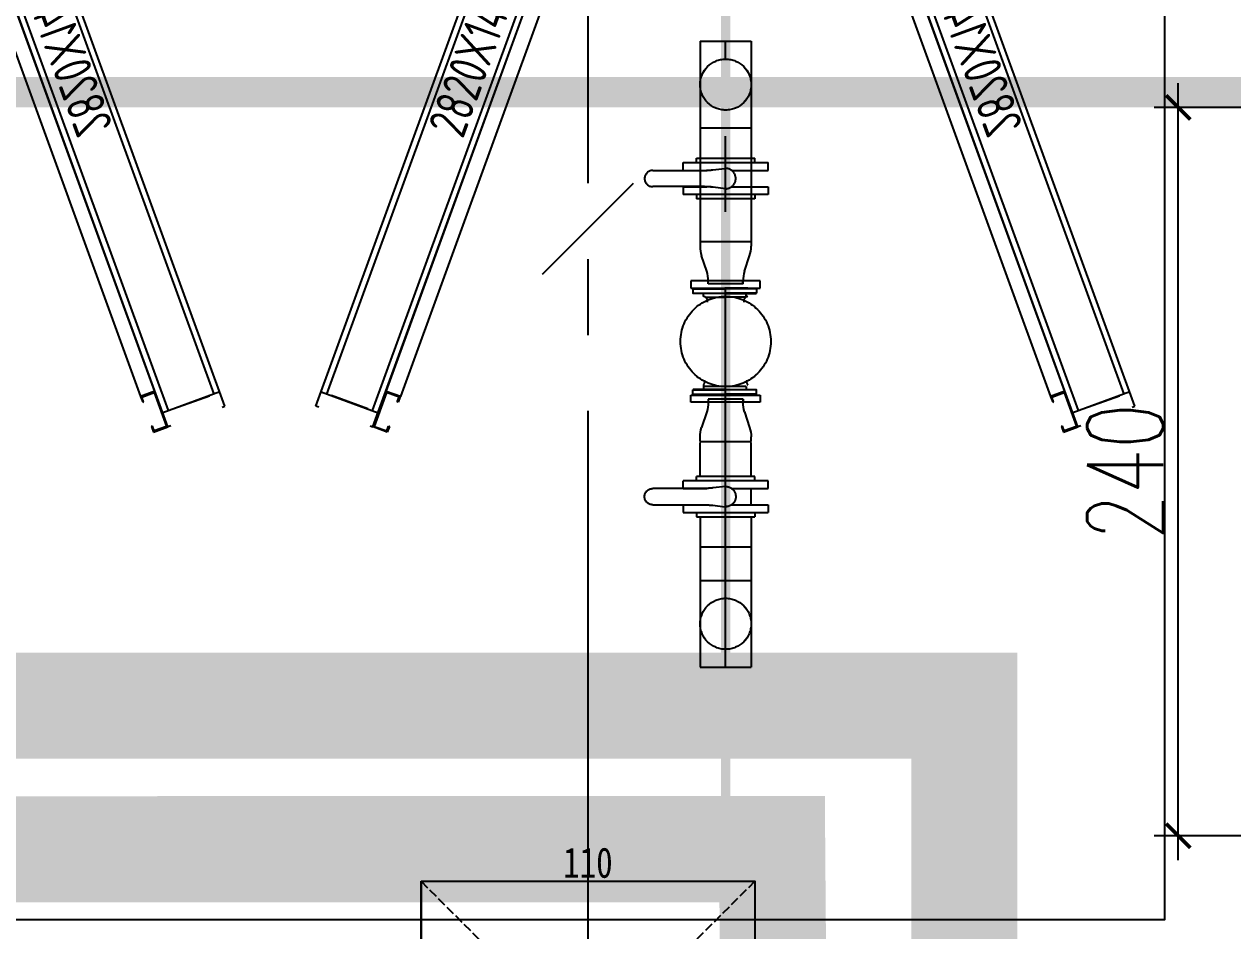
# Model space of a CAD drawing. Extents: x -3080 to 28500, y -1326 to 31609.
# Drawn here: x 12534.2 to 12932.5, y 38.7 to 337.4 of the extents above; entities that cross this region are included whole.
import ezdxf
from ezdxf.enums import TextEntityAlignment as Align

# ---------------------------------------------------------------- set-up
doc = ezdxf.new("R2010")
doc.units = 0
doc.header["$LTSCALE"] = 100
for name, pattern in [('188K-SM-03-F05-ARCH-PA-Y2257103$0$DASHED', [19.05, 12.7, -6.35]), ('188K-SM-03-F05-MECH-DCC-Y2257103$0$XFM1Q20-200k$0$CENTER', [2, 1.25, -0.25, 0.25, -0.25]), ('188K-SM-07-F10-MECH-CR PIPE-Y2257103$0$XFM1Q20-200k$0$CENTER', [2, 1.25, -0.25, 0.25, -0.25]), ('X-S-FAB-L05$0$COL-CEN-LIN', [3.25, 2.5, -0.25, 0.25, -0.25]), ('X-S-FAB-L05$0$HIDDEN', [0.4, 0.3, -0.1])]:
    doc.linetypes.add(name, pattern=pattern)
for name, color, linetype in [('0-xref', 8, 'Continuous'), ('188K-SM-03-F05-ARCH-PA-Y2257103$0$K-DIivder-3.5', 53, '188K-SM-03-F05-ARCH-PA-Y2257103$0$DASHED'), ('188K-SM-03-F05-MECH-DCC-Y2257103$0$00_AC_CHS_20℃', 3, 'Continuous'), ('188K-SM-03-F05-MECH-DCC-Y2257103$0$00_DCC', 7, 'Continuous'), ('188K-SM-03-F05-MECH-DCC-Y2257103$0$00_閥站分組', 1, 'Continuous'), ('188K-SM-07-F10-MECH-CR PIPE-Y2257103$0$00_AC_CHS_12℃', 4, 'Continuous'), ('188K-SM-07-F10-MECH-CR PIPE-Y2257103$0$00_AC_CHS_20℃', 3, 'Continuous'), ('188K-SM-07-F10-MECH-CR PIPE-Y2257103$0$00_DCC', 7, 'Continuous'), ('188K-SM-07-F10-MECH-CR PIPE-Y2257103$0$00_閥站分組', 1, 'Continuous'), ('X-S-FAB-L05$0$BEAM', 8, 'Continuous'), ('X-S-FAB-L05$0$BLOCK', 8, 'Continuous'), ('X-S-FAB-L05$0$CCL', 8, 'X-S-FAB-L05$0$COL-CEN-LIN'), ('X-S-FAB-L05$0$COL', 8, 'Continuous'), ('X-S-FAB-L05$0$S-鋼柱', 8, 'Continuous')]:
    doc.layers.add(name, color=color, linetype=linetype)
doc.layers.add('X-S-FAB-L05$0$XREF', color=8, linetype='Continuous', lineweight=0)
doc.styles.add('188K-SM-03-F05-MECH-DCC-Y2257103$0$XFM1Q20-200k$0$aa-txt', font='isocp.shx', dxfattribs={"bigfont": 'chineset.shx'})
doc.styles.add('188K-SM-07-F10-MECH-CR PIPE-Y2257103$0$XFM1Q20-200k$0$aa-txt', font='isocp.shx', dxfattribs={"bigfont": 'chineset.shx'})
doc.styles.add('X-S-FAB-L05$0$DIM', font='', dxfattribs={"width": 0.8})
doc.styles.add('X-S-FAB-L05$0$DimStyUse', font='romans.shx', dxfattribs={"width": 0.7})
doc.styles.get('X-S-FAB-L05$0$DIM').set_extended_font_data('MingLiU')
doc.dimstyles.new('X-S-FAB-L05$0$JJP_005_defpoint', dxfattribs={"dimtxt": 20, "dimasz": 0.5, "dimexe": 0.5, "dimexo": 0.5, "dimgap": 0.5, "dimtad": 1, "dimdsep": 46, "dimtxsty": 'X-S-FAB-L05$0$DIM', "dimblk": 'X-S-FAB-L05$0$_None', "dimcen": 10, "dimclrd": 256, "dimclre": 256, "dimclrt": 256, "dimadec": 0, "dimazin": 0, "dimtfac": 1, "dimtix": 1, "dimtmove": 2, "dimatfit": 3, "dimldrblk": 'X-S-FAB-L05$0$_None', "dimfxl": 0.5, "dimtolj": 1, "dimtzin": 0, "dimarcsym": 0})
doc.dimstyles.new('X-S-FAB-L05$0$SLASHM', dxfattribs={"dimtxt": 25, "dimasz": 8, "dimexe": 8, "dimexo": 0, "dimgap": 5, "dimtad": 1, "dimdsep": 46, "dimtxsty": 'X-S-FAB-L05$0$DimStyUse', "dimblk": 'X-S-FAB-L05$0$_ArchTick', "dimcen": 10, "dimdle": 8, "dimclrt": 2, "dimazin": 0, "dimtfac": 1, "dimtix": 1, "dimtmove": 2, "dimatfit": 3, "dimfxl": 10, "dimtolj": 1, "dimarcsym": 0})

# ---------------------------------------------------------------- blocks, each defined once
blk = doc.blocks.new('*D174')
at = {"layer": 'DefPoints', "lineweight": -2, "transparency": 16777216}
blk.add_line((0, 0), (110, 0), dxfattribs=at)
at = {"layer": 'DefPoints', "color": 0, "transparency": 16777216}
for p in [(0, 0), (110, 0), (110, 0)]:
    blk.add_point(p, dxfattribs=at)
at = {"layer": 'DefPoints', "transparency": 16777216, "insert": (55, 6.07), "char_height": 10, "attachment_point": 5, "style": 'X-S-FAB-L05$0$DIM'}
blk.add_mtext('\\A1;110', dxfattribs=at)
blk = doc.blocks.new('X-S-FAB-L05$0$_None')
blk = doc.blocks.new('*D175')
at = {"layer": 'DefPoints', "lineweight": -2, "transparency": 16777216}
blk.add_line((0, 0), (0, -110), dxfattribs=at)
at = {"layer": 'DefPoints', "color": 0, "transparency": 16777216}
for p in [(0, 0), (0, -110), (0, -110)]:
    blk.add_point(p, dxfattribs=at)
at = {"layer": 'DefPoints', "transparency": 16777216, "insert": (-6.07, -55), "char_height": 10, "attachment_point": 5, "rotation": 90, "style": 'X-S-FAB-L05$0$DIM'}
blk.add_mtext('\\A1;110', dxfattribs=at)
blk = doc.blocks.new('X-S-FAB-L05$0$SC1')
at = {"layer": 'DefPoints'}
blk.add_line((27924.99, 8342.12), (27954.99, 8312.12), dxfattribs=at)
blk = doc.blocks.new('X-S-FAB-L05$0$VC(C)')
at = {"layer": 'X-S-FAB-L05$0$S-鋼柱', "rotation": 90}
blk.add_blockref('X-S-FAB-L05$0$SC1', (21047.12, -27669.93), dxfattribs=at)
blk = doc.blocks.new('X-S-FAB-L05$0$_ArchTick')
at = {"color": 0, "linetype": 'ByBlock', "const_width": 0.15}
blk.add_lwpolyline([(-0.5, -0.5), (0.5, 0.5)], dxfattribs=at)
blk = doc.blocks.new('*D1701')
at = {"layer": 'DefPoints', "color": 0, "lineweight": -2, "transparency": 16777216}
for p, q in [((12914.55, 62), (12914.55, 318)), ((12965, 310), (12906.55, 310)), ((12965, 70), (12906.55, 70))]:
    blk.add_line(p, q, dxfattribs=at)
at = {"layer": 'DefPoints', "color": 0, "transparency": 16777216}
for p in [(12914.55, 310), (12965, 310), (12965, 70)]:
    blk.add_point(p, dxfattribs=at)
at = {"layer": 'DefPoints', "color": 0, "lineweight": -2, "transparency": 16777216, "xscale": 8, "yscale": 8, "zscale": 8}
for p, rotation in [((12914.55, 310), 90), ((12914.55, 70), 270)]:
    blk.add_blockref('X-S-FAB-L05$0$_ArchTick', p, dxfattribs=dict(at, rotation=rotation))
at = {"layer": 'DefPoints', "color": 2, "transparency": 16777216, "insert": (12897.05, 190), "char_height": 25, "attachment_point": 5, "rotation": 90, "style": 'X-S-FAB-L05$0$DimStyUse'}
blk.add_mtext('\\A1;240', dxfattribs=at)
blk = doc.blocks.new('188K-SM-03-F05-ARCH-PA-Y2257103')
at = {"layer": '188K-SM-03-F05-ARCH-PA-Y2257103$0$K-DIivder-3.5', "linetype": 'ByBlock', "ltscale": 2, "const_width": 10, "elevation": 0}
blk.add_lwpolyline([(13172.5, 315), (7830, 315)], dxfattribs=at)
blk = doc.blocks.new('188K-SM-03-F05-MECH-DCC-Y2257103$0$XFM1Q20-200k$0$R6-4')
at = {"layer": '188K-SM-03-F05-MECH-DCC-Y2257103$0$00_DCC', "color": 60}
for p, q in [((-5.72, 0), (-5.72, -1.01)), ((-5.72, 0), (5.72, 0)), ((5.72, 0), (5.72, -1.01)), ((-6.22, -4.15), (-7.91, -9.27)), ((6.22, -4.15), (7.91, -9.27)), ((-8.41, -13.97), (-8.41, -12.4)), ((8.41, -13.97), (-8.41, -13.97)), ((8.41, -13.97), (8.41, -12.4))]:
    blk.add_line(p, q, dxfattribs=at)
for centre, start, end in [((-15.72, -1.01), 341.7321, 0), ((15.72, -1.01), 180, 198.2679), ((1.59, -12.4), 161.7321, 180), ((-1.59, -12.4), 0, 18.2679)]:
    blk.add_arc(centre, 10, start, end, dxfattribs=at)
blk = doc.blocks.new('188K-SM-03-F05-MECH-DCC-Y2257103$0$XFM1Q20-200k$0$BV-150V-T1')
at = {"color": 0, "linetype": 'ByBlock'}
for p, q in [((-2.7, 13.97), (-5.24, 13.97)), ((-5.24, -13.97), (-5.24, 13.97)), ((2.7, 13.97), (5.24, 13.97)), ((5.24, 13.97), (5.24, -13.97)), ((-5.24, 9.6), (-6.67, 9.6)), ((-6.67, -9.6), (-6.67, 9.6)), ((5.24, 9.6), (6.67, 9.6)), ((6.67, 9.6), (6.67, -9.6)), ((-5.24, -9.6), (-6.67, -9.6)), ((2.7, -8.41), (-2.7, -8.41)), ((5.24, -9.6), (6.67, -9.6)), ((-2.7, -13.97), (-5.24, -13.97)), ((2.7, -13.97), (5.24, -13.97))]:
    blk.add_line(p, q, dxfattribs=at)
blk.add_lwpolyline([(-2.67, 7.5), (-2.67, 24.03, -1), (2.67, 24.03), (2.67, 7.68, 0.028765), (2.87, 4.24), (3.32, 0.29, -1.044614), (-3.34, 0), (-2.87, 4.06, 0.028765)], format="xyb", close=True, dxfattribs=at)
for points in [[(-2.7, 13.97), (-2.7, 6.15)], [(2.7, 13.97), (2.7, 6.33)], [(-2.7, -1.96), (-2.7, -13.97)], [(2.7, -1.96), (2.7, -13.97)]]:
    blk.add_lwpolyline(points, dxfattribs=at)
blk = doc.blocks.new('188K-SM-03-F05-MECH-DCC-Y2257103$0$DCC-閥站(出)')
at = {"layer": '188K-SM-03-F05-MECH-DCC-Y2257103$0$00_DCC', "color": 60, "linetype": '188K-SM-03-F05-MECH-DCC-Y2257103$0$XFM1Q20-200k$0$CENTER'}
for p, q in [((-8.41, 206.26, 0), (-8.41, 140.24, 0)), ((-8.41, 206.26, 0), (8.41, 206.26, 0)), ((0, 0), (0, 206.26, 0)), ((8.41, 206.26, 0), (8.41, 140.24, 0)), ((-8.41, 177.68, 0), (8.41, 177.68, 0)), ((-10.79, 124.72, 0), (-0.29, 124.72, 0)), ((-10.79, 124.72, 0), (-10.79, 123.22, 0)), ((-7.84, 124.92, 0), (-0.29, 124.92, 0)), ((-7.84, 124.72, 0), (-7.84, 124.92, 0)), ((7.26, 124.92, 0), (-0.29, 124.92, 0)), ((10.21, 124.72, 0), (-0.29, 124.72, 0)), ((7.26, 124.72, 0), (7.26, 124.92, 0)), ((10.21, 124.72, 0), (10.21, 123.22, 0)), ((-10.79, 123.22, 0), (-0.29, 123.22, 0)), ((-10.69, 123.12, 0), (-10.79, 123.22, 0)), ((-0.29, 123.12, 0), (-10.69, 123.12, 0)), ((-7.29, 122.11, 0), (-7.29, 122.92, 0)), ((-6.69, 121.93, 0), (-0.29, 121.93, 0)), ((10.21, 123.22, 0), (-0.29, 123.22, 0)), ((-0.29, 123.12, 0), (10.11, 123.12, 0)), ((6.71, 121.93, 0), (-0.29, 121.93, 0)), ((6.71, 121.93, 0), (6.71, 122.92, 0)), ((10.11, 123.12, 0), (10.21, 123.22, 0)), ((-7.29, 93.01, 0), (-7.29, 91.72, 0)), ((6.71, 92.52, 0), (-7.29, 92.52, 0)), ((6.71, 92.52, 0), (6.71, 91.72, 0)), ((-10.69, 91.52, 0), (-10.79, 91.42, 0)), ((-10.79, 91.42, 0), (-0.29, 91.42, 0)), ((-10.79, 89.92, 0), (-10.79, 91.42, 0)), ((-10.79, 89.92, 0), (-0.29, 89.92, 0)), ((-0.29, 91.52, 0), (-10.69, 91.52, 0)), ((-7.84, 89.92, 0), (-7.84, 89.72, 0)), ((-7.84, 89.72, 0), (-0.29, 89.72, 0)), ((-0.29, 91.52, 0), (10.11, 91.52, 0)), ((10.21, 91.42, 0), (-0.29, 91.42, 0)), ((10.21, 89.92, 0), (-0.29, 89.92, 0)), ((7.26, 89.72, 0), (-0.29, 89.72, 0)), ((7.26, 89.92, 0), (7.26, 89.72, 0)), ((10.11, 91.52, 0), (10.21, 91.42, 0)), ((10.21, 89.92, 0), (10.21, 91.42, 0)), ((-8.41, 62.58, 0), (-8.41, 74.04, 0)), ((8.41, 62.58, 0), (8.41, 74.04, 0)), ((-8.41, 49.53, 0), (-8.41, 0, 0)), ((8.41, 49.53, 0), (8.41, 0, 0)), ((8.4, 39.53, 0), (-8.4, 39.53, 0)), ((-8.41, 28.57, 0), (8.41, 28.57, 0)), ((-8.41, 0, 0), (8.41, 0, 0))]:
    blk.add_line(p, q, dxfattribs=at)
at = {"layer": '188K-SM-03-F05-MECH-DCC-Y2257103$0$00_DCC', "color": 60, "linetype": '188K-SM-03-F05-MECH-DCC-Y2257103$0$XFM1Q20-200k$0$CENTER', "elevation": 0}
for points in [[(-11.43, 124.92), (11.43, 124.92), (11.43, 127.3), (-11.43, 127.3)], [(-11.43, 89.67), (11.43, 89.67), (11.43, 87.29), (-11.43, 87.29)]]:
    blk.add_lwpolyline(points, close=True, dxfattribs=at)
at = {"layer": '188K-SM-03-F05-MECH-DCC-Y2257103$0$00_DCC', "color": 60, "linetype": '188K-SM-03-F05-MECH-DCC-Y2257103$0$XFM1Q20-200k$0$CENTER'}
for centre, radius in [((0, 191.97, 0), 8.41), ((0, 107.32, 0), 14.88), ((0, 14.29, 0), 8.41)]:
    blk.add_circle(centre, radius, dxfattribs=at)
for centre, radius, start, end in [((-7.49, 122.92, 0), 0.2, 0, 90), ((-7.41, 120.62, 0), 1.5, 45, 85.3609), ((-7.46, 120.67, 0), 1.5, 345, 45), ((7.46, 120.67, 0), 1.5, 135, 195), ((7.41, 120.62, 0), 1.5, 94.6391, 135), ((6.91, 122.92, 0), 0.2, 90, 180), ((-7.49, 91.72, 0), 0.2, 270, 0), ((-8.4, 94.02, 0), 1.5, 317.6297, 21.3232), ((6.91, 91.72, 0), 0.2, 180, 270), ((8.4, 94.02, 0), 1.5, 158.6768, 222.3703)]:
    blk.add_arc(centre, radius, start, end, dxfattribs=at)
for name, p, rotation in [('188K-SM-03-F05-MECH-DCC-Y2257103$0$XFM1Q20-200k$0$BV-150V-T1', (0, 161.01, 0), 90), ('188K-SM-03-F05-MECH-DCC-Y2257103$0$XFM1Q20-200k$0$R6-4', (0, 126.3, 0), 180)]:
    blk.add_blockref(name, p, dxfattribs=dict(at, rotation=rotation))
at = {"layer": '188K-SM-03-F05-MECH-DCC-Y2257103$0$00_DCC', "color": 60, "linetype": '188K-SM-03-F05-MECH-DCC-Y2257103$0$XFM1Q20-200k$0$CENTER', "xscale": -1}
blk.add_blockref('188K-SM-03-F05-MECH-DCC-Y2257103$0$XFM1Q20-200k$0$R6-4', (0, 88.29, 0), dxfattribs=at)
at = {"layer": '188K-SM-03-F05-MECH-DCC-Y2257103$0$00_DCC', "color": 60, "linetype": '188K-SM-03-F05-MECH-DCC-Y2257103$0$XFM1Q20-200k$0$CENTER', "xscale": -1, "rotation": 90}
blk.add_blockref('188K-SM-03-F05-MECH-DCC-Y2257103$0$XFM1Q20-200k$0$BV-150V-T1', (0, 56.2, 0), dxfattribs=at)
blk = doc.blocks.new('188K-SM-03-F05-MECH-DCC-Y2257103$0$DCC-2_2.82x1.4')
at = {"layer": '188K-SM-03-F05-MECH-DCC-Y2257103$0$00_DCC', "color": 4}
for p, q in [((0, 25.01), (263, 25.11)), ((0, 24.01), (0, 25.01)), ((5, 25.01), (5, 5.01)), ((5, 25.01), (5, 5.01)), ((5, 23.01), (259, 23.11)), ((5, 8.61), (5, 21.41)), ((0, 6.01), (0, 5.01)), ((5, 7.01), (259, 7.11))]:
    blk.add_line(p, q, dxfattribs=at)
at = {"layer": '188K-SM-03-F05-MECH-DCC-Y2257103$0$00_DCC', "color": 24}
blk.add_line((0, 5.01), (282, 5.11), dxfattribs=at)
at = {"layer": '188K-SM-03-F05-MECH-DCC-Y2257103$0$00_DCC'}
for p, q in [((0, 0), (0, 5)), ((0, 5), (12.5, 5)), ((12.18, 4.68), (0.32, 4.68)), ((0.32, 4.68), (0.32, 0.32)), ((12.18, 0.32), (12.18, 4.68)), ((12.5, 5), (12.5, 0)), ((12.5, -0.05), (12.5, 4.95)), ((2, 0), (0, 0)), ((0.32, 0.32), (2, 0.32)), ((2, 0.32), (2, 0)), ((10.5, 0), (10.5, 0.32)), ((10.5, 0.32), (12.18, 0.32)), ((12.5, 0), (10.5, 0))]:
    blk.add_line(p, q, dxfattribs=at)
at = {"layer": '188K-SM-03-F05-MECH-DCC-Y2257103$0$00_DCC', "color": 3}
for p, q in [((12.5, 4.95), (269.5, 5.11)), ((269.5, 0.11), (12.5, -0.05))]:
    blk.add_line(p, q, dxfattribs=at)
at = {"layer": '188K-SM-03-F05-MECH-DCC-Y2257103$0$00_DCC'}
blk.add_lwpolyline([(2, -0.16), (2, 0)], dxfattribs=at)
at = {"layer": '188K-SM-03-F05-MECH-DCC-Y2257103$0$00_DCC', "color": 4, "style": '188K-SM-03-F05-MECH-DCC-Y2257103$0$XFM1Q20-200k$0$aa-txt', "width": 0.8}
blk.add_text('2820X1400', height=12.5, rotation=360, dxfattribs=at).set_placement((127.55, 15.83), align=Align.MIDDLE)
blk = doc.blocks.new('188K-SM-03-F05-MECH-DCC-Y2257103')
at = {"layer": '188K-SM-03-F05-MECH-DCC-Y2257103$0$00_AC_CHS_20℃', "ltscale": 1000, "const_width": 3, "elevation": 0}
blk.add_lwpolyline([(12765.39, 100.07), (12765.39, 491.08)], dxfattribs=at)
at = {"layer": '188K-SM-03-F05-MECH-DCC-Y2257103$0$00_閥站分組', "ltscale": 1000, "elevation": 0}
blk.add_lwpolyline([(12323.97, 567.1), (12910.05, 567.1), (12910.05, 42.34), (12323.97, 42.34)], close=True, dxfattribs=at)
at = {"layer": '188K-SM-03-F05-MECH-DCC-Y2257103$0$00_DCC', "xscale": -1, "rotation": 290.021059431338}
for p in [(12576.88, 202.99), (12876.77, 202.99)]:
    blk.add_blockref('188K-SM-03-F05-MECH-DCC-Y2257103$0$DCC-2_2.82x1.4', p, dxfattribs=at)
at = {"layer": '188K-SM-03-F05-MECH-DCC-Y2257103$0$00_DCC', "rotation": 69.978940568662}
blk.add_blockref('188K-SM-03-F05-MECH-DCC-Y2257103$0$DCC-2_2.82x1.4', (12653.88, 202.99), dxfattribs=at)
at = {"layer": '188K-SM-03-F05-MECH-DCC-Y2257103$0$00_DCC', "color": 4}
blk.add_blockref('188K-SM-03-F05-MECH-DCC-Y2257103$0$DCC-閥站(出)', (12765.39, 125.55, 0), dxfattribs=at)
blk = doc.blocks.new('188K-SM-07-F10-MECH-CR PIPE-Y2257103$0$XFM1Q20-200k$0$R6-4')
at = {"layer": '188K-SM-07-F10-MECH-CR PIPE-Y2257103$0$00_DCC', "color": 60}
for p, q in [((-5.72, 0), (-5.72, -1.01)), ((-5.72, 0), (5.72, 0)), ((5.72, 0), (5.72, -1.01)), ((-6.22, -4.15), (-7.91, -9.27)), ((6.22, -4.15), (7.91, -9.27)), ((-8.41, -13.97), (-8.41, -12.4)), ((8.41, -13.97), (-8.41, -13.97)), ((8.41, -13.97), (8.41, -12.4))]:
    blk.add_line(p, q, dxfattribs=at)
for centre, start, end in [((-15.72, -1.01), 341.7321, 0), ((15.72, -1.01), 180, 198.2679), ((1.59, -12.4), 161.7321, 180), ((-1.59, -12.4), 0, 18.2679)]:
    blk.add_arc(centre, 10, start, end, dxfattribs=at)
blk = doc.blocks.new('188K-SM-07-F10-MECH-CR PIPE-Y2257103$0$XFM1Q20-200k$0$BV-150V-T1')
at = {"color": 0, "linetype": 'ByBlock'}
for p, q in [((-2.7, 13.97), (-5.24, 13.97)), ((-5.24, -13.97), (-5.24, 13.97)), ((2.7, 13.97), (5.24, 13.97)), ((5.24, 13.97), (5.24, -13.97)), ((-5.24, 9.6), (-6.67, 9.6)), ((-6.67, -9.6), (-6.67, 9.6)), ((5.24, 9.6), (6.67, 9.6)), ((6.67, 9.6), (6.67, -9.6)), ((-5.24, -9.6), (-6.67, -9.6)), ((2.7, -8.41), (-2.7, -8.41)), ((5.24, -9.6), (6.67, -9.6)), ((-2.7, -13.97), (-5.24, -13.97)), ((2.7, -13.97), (5.24, -13.97))]:
    blk.add_line(p, q, dxfattribs=at)
blk.add_lwpolyline([(-2.67, 7.5), (-2.67, 24.03, -1), (2.67, 24.03), (2.67, 7.68, 0.028765), (2.87, 4.24), (3.32, 0.29, -1.044614), (-3.34, 0), (-2.87, 4.06, 0.028765)], format="xyb", close=True, dxfattribs=at)
for points in [[(-2.7, 13.97), (-2.7, 6.15)], [(2.7, 13.97), (2.7, 6.33)], [(-2.7, -1.96), (-2.7, -13.97)], [(2.7, -1.96), (2.7, -13.97)]]:
    blk.add_lwpolyline(points, dxfattribs=at)
blk = doc.blocks.new('188K-SM-07-F10-MECH-CR PIPE-Y2257103$0$DCC-閥站(出)')
at = {"layer": '188K-SM-07-F10-MECH-CR PIPE-Y2257103$0$00_DCC', "color": 60, "linetype": '188K-SM-07-F10-MECH-CR PIPE-Y2257103$0$XFM1Q20-200k$0$CENTER'}
for p, q in [((-8.41, 206.26, 0), (-8.41, 140.24, 0)), ((-8.41, 206.26, 0), (8.41, 206.26, 0)), ((0, 0), (0, 206.26, 0)), ((8.41, 206.26, 0), (8.41, 140.24, 0)), ((-8.41, 177.68, 0), (8.41, 177.68, 0)), ((-10.79, 124.72, 0), (-0.29, 124.72, 0)), ((-10.79, 124.72, 0), (-10.79, 123.22, 0)), ((-7.84, 124.92, 0), (-0.29, 124.92, 0)), ((-7.84, 124.72, 0), (-7.84, 124.92, 0)), ((7.26, 124.92, 0), (-0.29, 124.92, 0)), ((10.21, 124.72, 0), (-0.29, 124.72, 0)), ((7.26, 124.72, 0), (7.26, 124.92, 0)), ((10.21, 124.72, 0), (10.21, 123.22, 0)), ((-10.79, 123.22, 0), (-0.29, 123.22, 0)), ((-10.69, 123.12, 0), (-10.79, 123.22, 0)), ((-0.29, 123.12, 0), (-10.69, 123.12, 0)), ((-7.29, 122.11, 0), (-7.29, 122.92, 0)), ((-6.69, 121.93, 0), (-0.29, 121.93, 0)), ((10.21, 123.22, 0), (-0.29, 123.22, 0)), ((-0.29, 123.12, 0), (10.11, 123.12, 0)), ((6.71, 121.93, 0), (-0.29, 121.93, 0)), ((6.71, 121.93, 0), (6.71, 122.92, 0)), ((10.11, 123.12, 0), (10.21, 123.22, 0)), ((-7.29, 93.01, 0), (-7.29, 91.72, 0)), ((6.71, 92.52, 0), (-7.29, 92.52, 0)), ((6.71, 92.52, 0), (6.71, 91.72, 0)), ((-10.69, 91.52, 0), (-10.79, 91.42, 0)), ((-10.79, 91.42, 0), (-0.29, 91.42, 0)), ((-10.79, 89.92, 0), (-10.79, 91.42, 0)), ((-10.79, 89.92, 0), (-0.29, 89.92, 0)), ((-0.29, 91.52, 0), (-10.69, 91.52, 0)), ((-7.84, 89.92, 0), (-7.84, 89.72, 0)), ((-7.84, 89.72, 0), (-0.29, 89.72, 0)), ((-0.29, 91.52, 0), (10.11, 91.52, 0)), ((10.21, 91.42, 0), (-0.29, 91.42, 0)), ((10.21, 89.92, 0), (-0.29, 89.92, 0)), ((7.26, 89.72, 0), (-0.29, 89.72, 0)), ((7.26, 89.92, 0), (7.26, 89.72, 0)), ((10.11, 91.52, 0), (10.21, 91.42, 0)), ((10.21, 89.92, 0), (10.21, 91.42, 0)), ((-8.41, 62.58, 0), (-8.41, 74.04, 0)), ((8.41, 62.58, 0), (8.41, 74.04, 0)), ((-8.41, 49.53, 0), (-8.41, 0, 0)), ((8.41, 49.53, 0), (8.41, 0, 0)), ((8.4, 39.53, 0), (-8.4, 39.53, 0)), ((-8.41, 28.57, 0), (8.41, 28.57, 0)), ((-8.41, 0, 0), (8.41, 0, 0))]:
    blk.add_line(p, q, dxfattribs=at)
at = {"layer": '188K-SM-07-F10-MECH-CR PIPE-Y2257103$0$00_DCC', "color": 60, "linetype": '188K-SM-07-F10-MECH-CR PIPE-Y2257103$0$XFM1Q20-200k$0$CENTER', "elevation": 0}
for points in [[(-11.43, 124.92), (11.43, 124.92), (11.43, 127.3), (-11.43, 127.3)], [(-11.43, 89.67), (11.43, 89.67), (11.43, 87.29), (-11.43, 87.29)]]:
    blk.add_lwpolyline(points, close=True, dxfattribs=at)
at = {"layer": '188K-SM-07-F10-MECH-CR PIPE-Y2257103$0$00_DCC', "color": 60, "linetype": '188K-SM-07-F10-MECH-CR PIPE-Y2257103$0$XFM1Q20-200k$0$CENTER'}
for centre, radius in [((0, 191.97, 0), 8.41), ((0, 107.32, 0), 14.88), ((0, 14.29, 0), 8.41)]:
    blk.add_circle(centre, radius, dxfattribs=at)
for centre, radius, start, end in [((-7.49, 122.92, 0), 0.2, 0, 90), ((-7.41, 120.62, 0), 1.5, 45, 85.3609), ((-7.46, 120.67, 0), 1.5, 345, 45), ((7.46, 120.67, 0), 1.5, 135, 195), ((7.41, 120.62, 0), 1.5, 94.6391, 135), ((6.91, 122.92, 0), 0.2, 90, 180), ((-7.49, 91.72, 0), 0.2, 270, 0), ((-8.4, 94.02, 0), 1.5, 317.6297, 21.3232), ((6.91, 91.72, 0), 0.2, 180, 270), ((8.4, 94.02, 0), 1.5, 158.6768, 222.3703)]:
    blk.add_arc(centre, radius, start, end, dxfattribs=at)
for name, p, rotation in [('188K-SM-07-F10-MECH-CR PIPE-Y2257103$0$XFM1Q20-200k$0$BV-150V-T1', (0, 161.01, 0), 90), ('188K-SM-07-F10-MECH-CR PIPE-Y2257103$0$XFM1Q20-200k$0$R6-4', (0, 126.3, 0), 180)]:
    blk.add_blockref(name, p, dxfattribs=dict(at, rotation=rotation))
at = {"layer": '188K-SM-07-F10-MECH-CR PIPE-Y2257103$0$00_DCC', "color": 60, "linetype": '188K-SM-07-F10-MECH-CR PIPE-Y2257103$0$XFM1Q20-200k$0$CENTER', "xscale": -1}
blk.add_blockref('188K-SM-07-F10-MECH-CR PIPE-Y2257103$0$XFM1Q20-200k$0$R6-4', (0, 88.29, 0), dxfattribs=at)
at = {"layer": '188K-SM-07-F10-MECH-CR PIPE-Y2257103$0$00_DCC', "color": 60, "linetype": '188K-SM-07-F10-MECH-CR PIPE-Y2257103$0$XFM1Q20-200k$0$CENTER', "xscale": -1, "rotation": 90}
blk.add_blockref('188K-SM-07-F10-MECH-CR PIPE-Y2257103$0$XFM1Q20-200k$0$BV-150V-T1', (0, 56.2, 0), dxfattribs=at)
blk = doc.blocks.new('188K-SM-07-F10-MECH-CR PIPE-Y2257103$0$DCC-2_2.82x1.4')
at = {"layer": '188K-SM-07-F10-MECH-CR PIPE-Y2257103$0$00_DCC', "color": 4}
for p, q in [((0, 25.01), (263, 25.11)), ((0, 24.01), (0, 25.01)), ((5, 25.01), (5, 5.01)), ((5, 25.01), (5, 5.01)), ((5, 23.01), (259, 23.11)), ((5, 8.61), (5, 21.41)), ((0, 6.01), (0, 5.01)), ((5, 7.01), (259, 7.11))]:
    blk.add_line(p, q, dxfattribs=at)
at = {"layer": '188K-SM-07-F10-MECH-CR PIPE-Y2257103$0$00_DCC', "color": 24}
blk.add_line((0, 5.01), (282, 5.11), dxfattribs=at)
at = {"layer": '188K-SM-07-F10-MECH-CR PIPE-Y2257103$0$00_DCC'}
for p, q in [((0, 0), (0, 5)), ((0, 5), (12.5, 5)), ((12.18, 4.68), (0.32, 4.68)), ((0.32, 4.68), (0.32, 0.32)), ((12.18, 0.32), (12.18, 4.68)), ((12.5, 5), (12.5, 0)), ((12.5, -0.05), (12.5, 4.95)), ((2, 0), (0, 0)), ((0.32, 0.32), (2, 0.32)), ((2, 0.32), (2, 0)), ((10.5, 0), (10.5, 0.32)), ((10.5, 0.32), (12.18, 0.32)), ((12.5, 0), (10.5, 0))]:
    blk.add_line(p, q, dxfattribs=at)
at = {"layer": '188K-SM-07-F10-MECH-CR PIPE-Y2257103$0$00_DCC', "color": 3}
for p, q in [((12.5, 4.95), (269.5, 5.11)), ((269.5, 0.11), (12.5, -0.05))]:
    blk.add_line(p, q, dxfattribs=at)
at = {"layer": '188K-SM-07-F10-MECH-CR PIPE-Y2257103$0$00_DCC'}
blk.add_lwpolyline([(2, -0.16), (2, 0)], dxfattribs=at)
at = {"layer": '188K-SM-07-F10-MECH-CR PIPE-Y2257103$0$00_DCC', "color": 4, "style": '188K-SM-07-F10-MECH-CR PIPE-Y2257103$0$XFM1Q20-200k$0$aa-txt', "width": 0.8}
blk.add_text('2820X1400', height=12.5, rotation=360, dxfattribs=at).set_placement((127.55, 15.83), align=Align.MIDDLE)
blk = doc.blocks.new('188K-SM-07-F10-MECH-CR PIPE-Y2257103')
at = {"layer": '188K-SM-07-F10-MECH-CR PIPE-Y2257103$0$00_AC_CHS_12℃', "ltscale": 1000, "const_width": 35}
blk.add_lwpolyline([(1863.885, 112.877), (12844.042, 112.877), (12844.042, -152.494), (15041.321, -152.494), (15041.321, 85.834), (16672.641, 85.834), (16672.641, 1909.873), (24026.171, 1909.873)], dxfattribs=at)
at = {"layer": '188K-SM-07-F10-MECH-CR PIPE-Y2257103$0$00_AC_CHS_20℃', "ltscale": 1000, "const_width": 35}
blk.add_lwpolyline([(1863.885, 63.55), (12780.714, 65.58), (12782.797, -201.709), (15093.572, -202.093), (15101.312, 29.205), (16720.194, 27.785), (16720.194, 1812.454), (24026.171, 1812.454)], dxfattribs=at)
at = {"layer": '188K-SM-07-F10-MECH-CR PIPE-Y2257103$0$00_AC_CHS_20℃', "ltscale": 1000, "const_width": 3, "elevation": 0}
blk.add_lwpolyline([(12765.387, 65.301), (12765.387, 491.081)], dxfattribs=at)
at = {"layer": '188K-SM-07-F10-MECH-CR PIPE-Y2257103$0$00_閥站分組', "ltscale": 1000, "elevation": 0}
blk.add_lwpolyline([(12323.969, 567.105), (12910.049, 567.105), (12910.049, 42.337), (12323.969, 42.337)], close=True, dxfattribs=at)
at = {"layer": '188K-SM-07-F10-MECH-CR PIPE-Y2257103$0$00_DCC', "xscale": -1, "rotation": 290.021059431338}
for p in [(12576.878, 202.991), (12876.766, 202.991)]:
    blk.add_blockref('188K-SM-07-F10-MECH-CR PIPE-Y2257103$0$DCC-2_2.82x1.4', p, dxfattribs=at)
at = {"layer": '188K-SM-07-F10-MECH-CR PIPE-Y2257103$0$00_DCC', "rotation": 69.978940568662}
blk.add_blockref('188K-SM-07-F10-MECH-CR PIPE-Y2257103$0$DCC-2_2.82x1.4', (12653.879, 202.991), dxfattribs=at)
at = {"layer": '188K-SM-07-F10-MECH-CR PIPE-Y2257103$0$00_DCC', "color": 4}
blk.add_blockref('188K-SM-07-F10-MECH-CR PIPE-Y2257103$0$DCC-閥站(出)', (12765.387, 125.553, 0), dxfattribs=at)
blk = doc.blocks.new('*U59')
at = {"layer": 'DefPoints', "linetype": 'X-S-FAB-L05$0$HIDDEN', "ltscale": 0.1}
for p, q in [((110, 0), (0, -110)), ((0, 0), (110, -110))]:
    blk.add_line(p, q, dxfattribs=at)
at = {"layer": 'X-S-FAB-L05$0$COL', "ltscale": 0.1}
blk.add_lwpolyline([(0, 0), (110, 0), (110, -110), (0, -110)], close=True, dxfattribs=at)
at = {"layer": 'DefPoints'}
dim = blk.add_linear_dim(base=(110, 0), p1=(0, 0), p2=(110, 0), dimstyle='X-S-FAB-L05$0$JJP_005_defpoint', override={"dimtxt": 10}, dxfattribs=at)
dim.commit()
dim.dimension.update_dxf_attribs({"geometry": '*D174', "text_midpoint": (55, 6.067)})
dim = blk.add_linear_dim(base=(0, -110), p1=(0, 0), p2=(0, -110), angle=90, dimstyle='X-S-FAB-L05$0$JJP_005_defpoint', override={"dimtxt": 10}, dxfattribs=at)
dim.commit()
dim.dimension.update_dxf_attribs({"geometry": '*D175', "text_midpoint": (-6.067, -55)})
blk = doc.blocks.new('X-S-FAB-L05$0$FAB2-L05')
at = {"layer": 'X-S-FAB-L05$0$CCL'}
blk.add_line((-13440, 11005), (-13440, 0), dxfattribs=at)
at = {"layer": 'X-S-FAB-L05$0$BEAM'}
blk.add_blockref('*U59', (-13495, 775), dxfattribs=at)
blk = doc.blocks.new('X-S-FAB-L05')
at = {"layer": 'X-S-FAB-L05$0$BEAM'}
blk.add_blockref('*U59', (12665, 55), dxfattribs=at)
at = {"layer": 'X-S-FAB-L05$0$BLOCK'}
blk.add_blockref('X-S-FAB-L05$0$FAB2-L05', (26160, -720), dxfattribs=at)
at = {"layer": 'X-S-FAB-L05$0$XREF'}
blk.add_blockref('X-S-FAB-L05$0$VC(C)', (0, 0), dxfattribs=at)
at = {"layer": 'DefPoints'}
dim = blk.add_linear_dim(base=(12914.546, 310), p1=(12965, 70), p2=(12965, 310), angle=90, dimstyle='X-S-FAB-L05$0$SLASHM', dxfattribs=at)
dim.commit()
dim.dimension.update_dxf_attribs({"geometry": '*D1701', "text_midpoint": (12897.046, 190)})

msp = doc.modelspace()

# ---------------------------------------------------------------- block references
at = {"layer": '0-xref'}
for name in ['X-S-FAB-L05', '188K-SM-03-F05-MECH-DCC-Y2257103', '188K-SM-03-F05-ARCH-PA-Y2257103']:
    msp.add_blockref(name, (0, 0), dxfattribs=at)

# ---------------------------------------------------------------- next in the draw order: block references
msp.add_blockref('188K-SM-07-F10-MECH-CR PIPE-Y2257103', (0, 0), dxfattribs=at)

doc.saveas('drawing.dxf')
